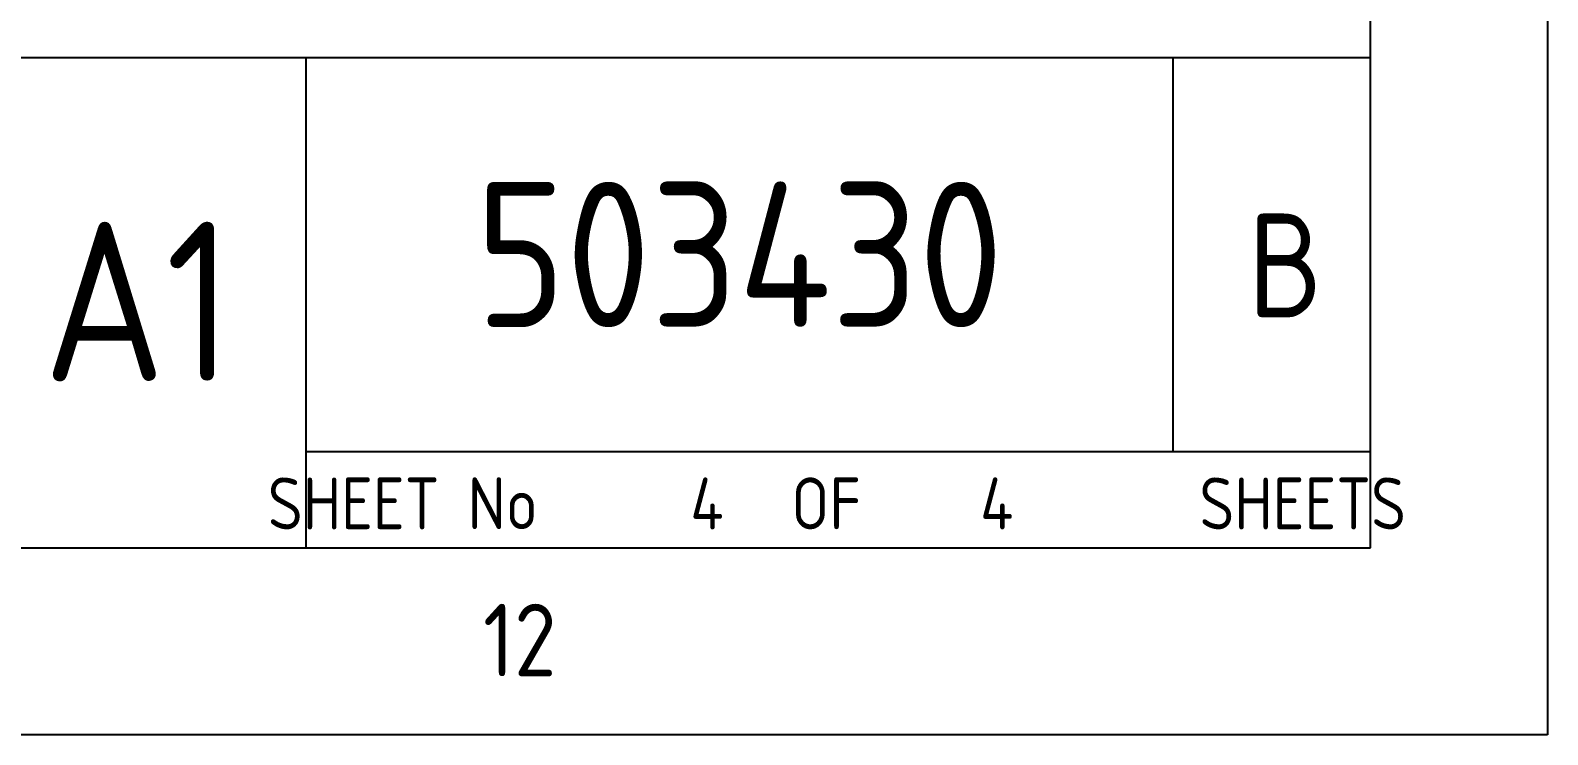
# Paper-space layout 'SHEET (4)' of a CAD drawing. Header units: metres, sheet in millimetres. Extents: x -30 to 802, y -5 to 581.
# Drawn here: x 729 to 802.1, y -5.4 to 28.5 of the extents above; entities that cross this region are included whole.
import ezdxf
from ezdxf.enums import TextEntityAlignment as Align

# ---------------------------------------------------------------- set-up
doc = ezdxf.new("R2010")
doc.units = ezdxf.units.M
doc.layers.get('0').update_dxf_attribs({"color": 6})
doc.layers.add('Notes', color=7, linetype='Continuous')
doc.layers.add('Notes_SP_MISC', color=7, linetype='Continuous')
doc.styles.add('iecISOCP', font='isocp.shx')
doc.styles.get("Standard").update_dxf_attribs({"font": 'arial.ttf'})

# ---------------------------------------------------------------- blocks, each defined once
blk = doc.blocks.new('A1_FRAME_TITLE')
at = {"layer": 'Notes', "color": 7, "linetype": 'Continuous'}
blk.add_line((844.882, 5.973), (844.882, 574.394), dxfattribs=at)
at = {"layer": 'Notes', "color": 7}
for p, q in [((774.882, 29.618), (844.882, 29.618)), ((790.882, 29.618), (790.882, 5.973)), ((834.882, 10.618), (834.882, 29.618)), ((790.882, 10.618), (844.882, 10.618))]:
    blk.add_line(p, q, dxfattribs=at)
at = {"layer": 'Notes', "color": 7, "linetype": 'Continuous', "flags": 128}
blk.add_lwpolyline([(-11.549, 5.973), (844.882, 5.973)], dxfattribs=at)
at = {"color": 7}
blk.add_attdef('DRAFT_NUM', (9.354, 23.294), '', height=2.5, rotation=90, dxfattribs=at)
at = {"layer": 'Notes', "color": 7, "style": 'iecISOCP'}
for s, height, p in [('A1', 7.68, (782.393, 17.856)), ('SHEET No         OF            SHEETS', 2.5, (817.821, 8.119))]:
    blk.add_text(s, height=height, dxfattribs=at).set_placement(p, align=Align.MIDDLE_CENTER)
blk.add_text('12', height=3.5, dxfattribs=at).set_placement((799.875, -0.22))
at = {"layer": 'Notes', "color": 7, "style": 'iecISOCP', "flags": 8}
blk.add_attdef('VERSION_NO', text='', height=2.5, rotation=90, dxfattribs=at).set_placement((302.037, 43.812), align=Align.MIDDLE_CENTER)
at = {"layer": 'Notes', "color": 7, "style": 'iecISOCP'}
for tag, p in [('CAP_NO', (513.188, 43.457)), ('IE_NUM', (513.05, 37.81)), ('REF_No_1', (335.241, 32.31)), ('REF_1', (362.523, 32.31)), ('HV_SWITCH', (513.463, 32.163)), ('GEN_WO', (441.708, 31.763)), ('REF_No_2', (335.241, 26.31)), ('REF_2', (362.523, 26.31)), ('OH_WO', (441.708, 25.812)), ('UBD_REF', (513.05, 25.828)), ('REF_No_3', (335.241, 20.31)), ('REF_3', (362.523, 20.31)), ('UG_WO', (441.708, 20.052)), ('GIS_MAP_No', (513.05, 20.043)), ('REF_No_4', (335.241, 14.31)), ('REF_4', (362.523, 14.31)), ('SUB_WO', (441.708, 13.812)), ('HV_OP_DIAG', (513.326, 14.199)), ('LGA', (512.945, 7.777)), ('ExportID', (-11.467, 2.39))]:
    blk.add_attdef(tag, p, '', height=2.5, dxfattribs=at)
for tag, height, p in [('T1', 3.5, (684.374, 39.465)), ('T2', 3.5, (684.374, 34.346)), ('scale', 2.5, (567.756, 33.269)), ('T3', 3.5, (684.374, 28.92)), ('DRAWN', 2.5, (567.756, 24.931)), ('T4', 3.5, (684.374, 23.657)), ('REV', 5, (840.569, 17.095)), ('T5', 3.5, (684.374, 18.231)), ('DATE', 2.5, (567.756, 16.88)), ('T6', 3.5, (684.374, 12.969)), ('DESIGN', 2.5, (605.617, 9.155)), ('CHD', 2.5, (567.756, 8.372))]:
    blk.add_attdef(tag, text='', height=height, dxfattribs=at).set_placement(p, align=Align.CENTER)
blk.add_attdef('NUM', text='', height=7, dxfattribs=at).set_placement((812.882, 20.118), align=Align.MIDDLE_CENTER)
for tag, p in [('NS', (811.227, 8.119)), ('SHTS', (825.927, 8.119))]:
    blk.add_attdef(tag, text='', height=2.5, dxfattribs=at).set_placement(p, align=Align.MIDDLE)
at = {"layer": 'Notes', "color": 7, "style": 'iecISOCP', "flags": 1}
for tag, p in [('ProjectType', (-6.374, -26.797)), ('ProjectNumber', (3.011, -26.818)), ('DrawingNumber', (14.965, -26.803)), ('ProjectDescription', (27.015, -26.825)), ('ExportDate', (39.735, -26.789)), ('ExportUserName', (48.606, -26.8)), ('DesignerCompanyName', (60.935, -26.793)), ('ExportAreaOfInterest', (76.551, -26.813)), ('GIS_SUCCESS', (91.448, -26.78)), ('CAD_SUCCESS', (101.24, -26.783)), ('DEPOTCODE', (111.557, -26.877)), ('ExportCategories', (119.534, -26.797)), ('Comments', (133.836, -26.883))]:
    blk.add_attdef(tag, p, '', height=1, dxfattribs=at)

psp = doc.layouts.new('SHEET (4)')

# ---------------------------------------------------------------- linework, layer by layer
at = {"layer": 'Notes'}
psp.add_lwpolyline([(-29.631, 581.004), (802.092, 581.003), (802.092, -5.418), (-29.631, -5.417)], close=True, dxfattribs=at)

# ---------------------------------------------------------------- block references
ref = psp.add_blockref('A1_FRAME_TITLE', (-9.082, -2.39), dxfattribs=dict(at, xscale=0.95))
ref.add_attrib('NUM', '503430', dxfattribs={"layer": 'Notes_SP_MISC', "height": 7, "style": 'iecISOCP', "width": 0.95}).set_placement((763.156, 17.728), align=Align.MIDDLE_CENTER)
ref.add_attrib('REV', 'B', dxfattribs={"layer": 'Notes_SP_MISC', "height": 5, "style": 'iecISOCP', "width": 0.95}).set_placement((789.459, 14.705), align=Align.CENTER)
ref.add_attrib('NS', '4', dxfattribs={"color": 7, "height": 2.5, "style": 'iecISOCP', "width": 0.95}).set_placement((761.584, 5.729), align=Align.MIDDLE)
ref.add_attrib('SHTS', '4', dxfattribs={"color": 7, "height": 2.5, "style": 'iecISOCP', "width": 0.95}).set_placement((775.549, 5.729), align=Align.MIDDLE)

doc.saveas('drawing.dxf')
